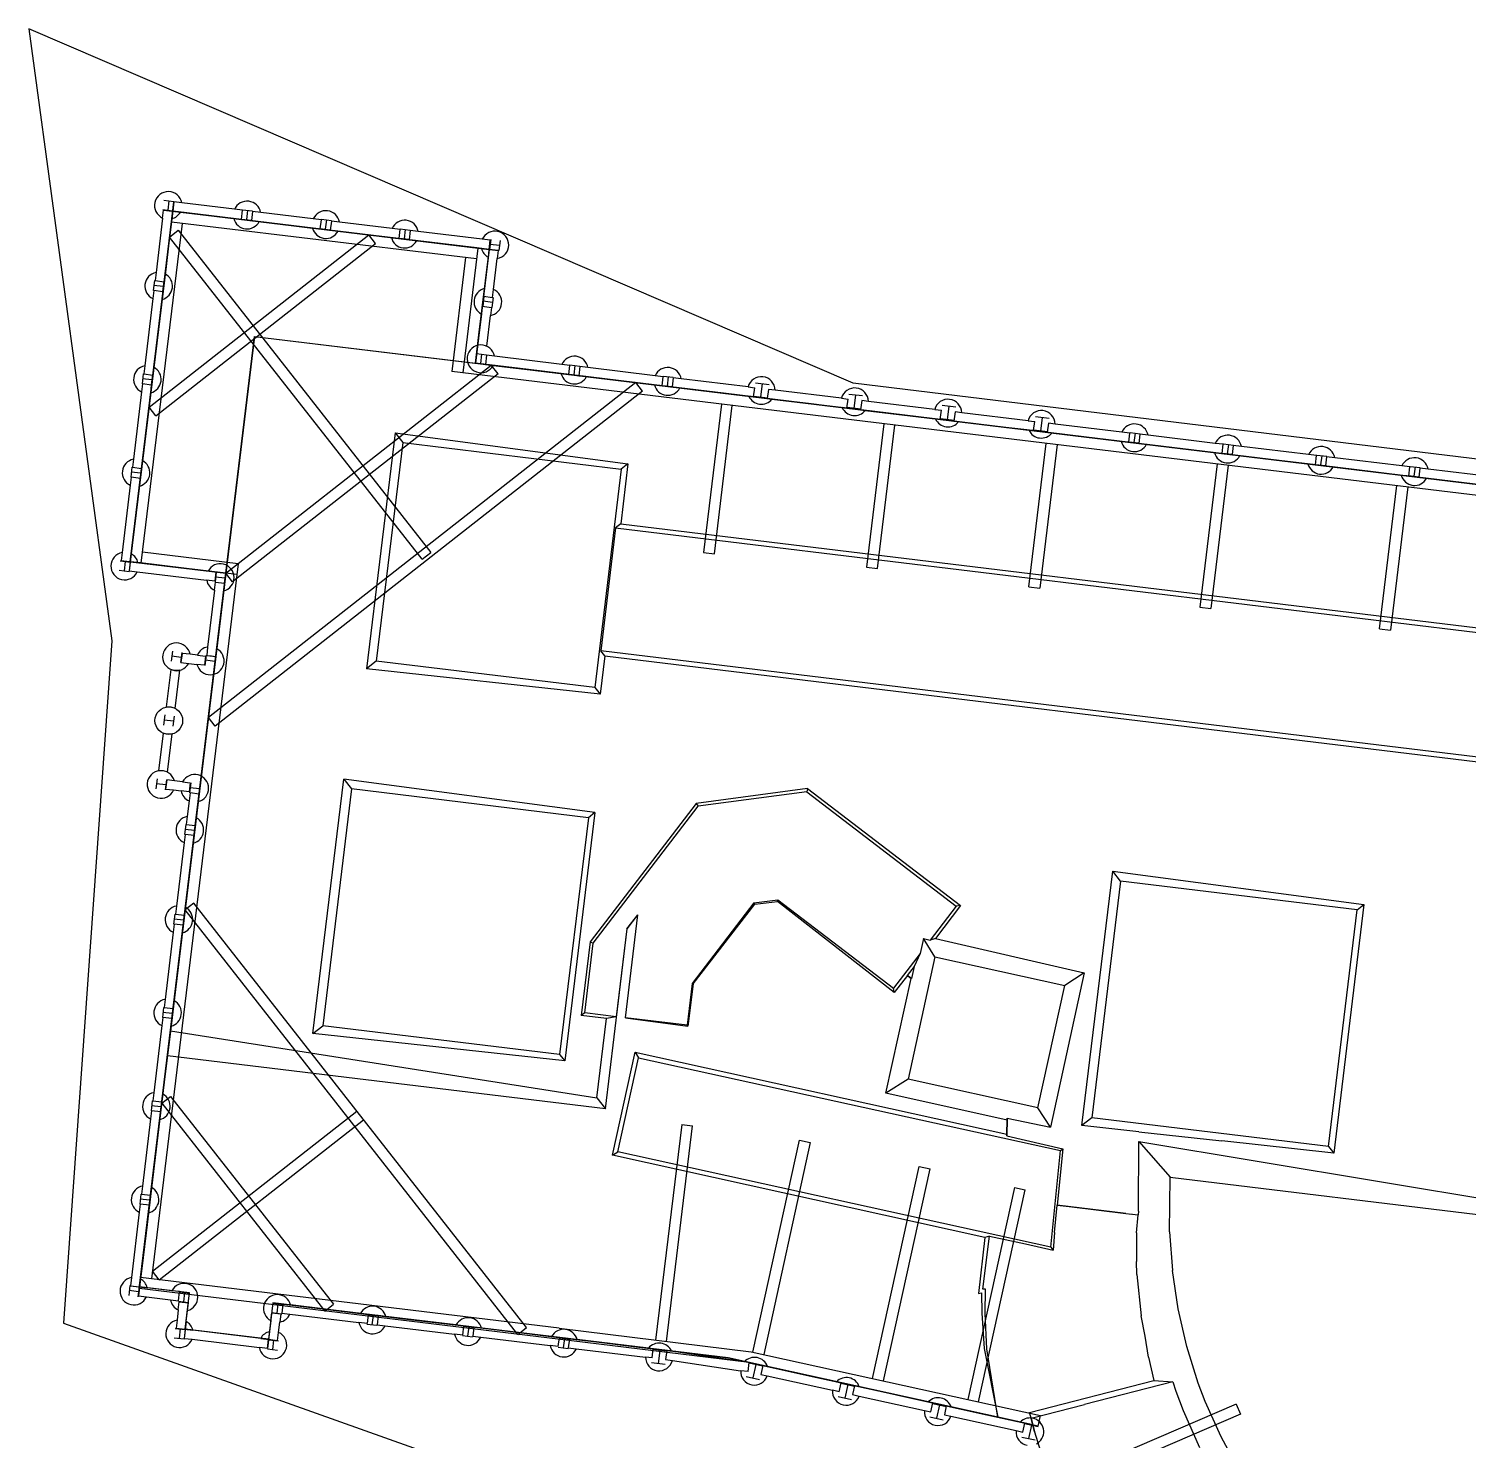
# Model space of a CAD drawing. Header units: metres. Extents: x 2712237.2 to 2712304.4, y 1233141.5 to 1233191.6.
# Drawn here: x 2712237.23 to 2712268.62, y 1233160.84 to 1233191.62 of the extents above; entities that cross this region are included whole.
import ezdxf

# ---------------------------------------------------------------- set-up
doc = ezdxf.new("R2010")
doc.units = ezdxf.units.M
doc.layers.add('flaeche', color=7, linetype='Continuous', true_color=0xffffff)
doc.layers.add('linien', color=7, linetype='Continuous', true_color=0x000000)

msp = doc.modelspace()

# ---------------------------------------------------------------- linework, layer by layer
at = {"layer": 'flaeche', "transparency": 33554687}
msp.add_lwpolyline([(2712304.329, 1233161.442), (2712290.432, 1233166.648), (2712294.841, 1233179.063), (2712255.208, 1233183.891), (2712237.234, 1233191.618), (2712239.044, 1233178.273), (2712237.994, 1233163.396), (2712271.696, 1233151.393), (2712277.372, 1233149.372), (2712296.52, 1233141.483)], dxfattribs=at)
at = {"layer": 'linien', "transparency": 33554687}
for p, q in [((2712240.155, 1233187.678), (2712240.373, 1233187.651)), ((2712240.179, 1233187.88), (2712240.398, 1233187.854)), ((2712240.288, 1233187.867), (2712240.264, 1233187.664)), ((2712240.352, 1233187.476), (2712240.396, 1233187.842)), ((2712240.396, 1233187.842), (2712240.372, 1233187.643)), ((2712240.573, 1233187.82), (2712240.396, 1233187.842)), ((2712241.72, 1233187.682), (2712240.573, 1233187.82)), ((2712241.895, 1233187.66), (2712241.72, 1233187.682)), ((2712239.447, 1233179.999), (2712240.372, 1233187.643)), ((2712239.686, 1233179.97), (2712240.582, 1233187.376)), ((2712240.152, 1233187.492), (2712240.009, 1233186.305)), ((2712240.152, 1233187.492), (2712240.174, 1233187.667)), ((2712240.372, 1233187.643), (2712240.174, 1233187.667)), ((2712240.174, 1233187.667), (2712240.542, 1233187.623)), ((2712240.207, 1233186.274), (2712240.352, 1233187.476)), ((2712240.372, 1233187.643), (2712240.288, 1233186.95)), ((2712246.995, 1233186.6), (2712240.343, 1233187.405)), ((2712240.352, 1233187.476), (2712240.372, 1233187.643)), ((2712240.372, 1233187.643), (2712240.542, 1233187.623)), ((2712240.683, 1233187.606), (2712240.372, 1233187.643)), ((2712240.372, 1233187.643), (2712247.272, 1233186.808)), ((2712247.024, 1233186.838), (2712240.372, 1233187.643)), ((2712240.542, 1233187.623), (2712241.704, 1233187.482)), ((2712242.474, 1233187.389), (2712240.683, 1233187.606)), ((2712241.704, 1233187.482), (2712241.871, 1233187.462)), ((2712241.871, 1233187.462), (2712241.895, 1233187.66)), ((2712241.872, 1233187.47), (2712242.091, 1233187.443)), ((2712241.897, 1233187.672), (2712242.115, 1233187.646)), ((2712242.006, 1233187.659), (2712241.981, 1233187.457)), ((2712242.114, 1233187.634), (2712242.09, 1233187.435)), ((2712242.09, 1233187.435), (2712242.259, 1233187.415)), ((2712242.29, 1233187.613), (2712242.114, 1233187.634)), ((2712242.259, 1233187.415), (2712243.422, 1233187.274)), ((2712243.437, 1233187.474), (2712242.29, 1233187.613)), ((2712244.747, 1233187.114), (2712242.474, 1233187.389)), ((2712243.613, 1233187.453), (2712243.437, 1233187.474)), ((2712243.589, 1233187.254), (2712243.613, 1233187.453)), ((2712243.614, 1233187.464), (2712243.833, 1233187.438)), ((2712243.723, 1233187.451), (2712243.699, 1233187.249)), ((2712243.831, 1233187.426), (2712243.807, 1233187.228)), ((2712244.008, 1233187.405), (2712243.831, 1233187.426)), ((2712245.155, 1233187.266), (2712244.008, 1233187.405)), ((2712239.855, 1233183.37), (2712244.646, 1233187.126)), ((2712240.304, 1233187.077), (2712240.493, 1233187.225)), ((2712245.81, 1233180.055), (2712240.304, 1233187.077)), ((2712240.493, 1233187.225), (2712245.999, 1233180.203)), ((2712243.422, 1233187.274), (2712243.589, 1233187.254)), ((2712243.59, 1233187.262), (2712243.808, 1233187.236)), ((2712243.807, 1233187.228), (2712243.977, 1233187.207)), ((2712243.977, 1233187.207), (2712245.139, 1233187.066)), ((2712244.794, 1233186.937), (2712244.646, 1233187.126)), ((2712247.001, 1233186.841), (2712244.747, 1233187.114)), ((2712245.139, 1233187.066), (2712245.306, 1233187.046)), ((2712245.33, 1233187.245), (2712245.155, 1233187.266)), ((2712245.306, 1233187.046), (2712245.33, 1233187.245)), ((2712245.307, 1233187.054), (2712245.526, 1233187.028)), ((2712245.332, 1233187.257), (2712245.55, 1233187.23)), ((2712245.441, 1233187.243), (2712245.416, 1233187.041)), ((2712245.549, 1233187.218), (2712245.525, 1233187.02)), ((2712245.725, 1233187.197), (2712245.549, 1233187.218)), ((2712247.12, 1233187.028), (2712245.725, 1233187.197)), ((2712240.003, 1233183.181), (2712244.794, 1233186.937)), ((2712240.288, 1233186.95), (2712240.226, 1233186.436)), ((2712245.525, 1233187.02), (2712245.694, 1233186.999)), ((2712245.694, 1233186.999), (2712247.105, 1233186.829)), ((2712247.024, 1233186.838), (2712246.695, 1233184.118)), ((2712247.272, 1233186.808), (2712246.972, 1233184.327)), ((2712247.272, 1233186.808), (2712247.001, 1233186.841)), ((2712247.105, 1233186.829), (2712247.272, 1233186.808)), ((2712247.105, 1233186.829), (2712247.47, 1233186.784)), ((2712247.296, 1233187.007), (2712247.12, 1233187.028)), ((2712247.296, 1233187.007), (2712247.251, 1233186.639)), ((2712247.272, 1233186.808), (2712247.251, 1233186.639)), ((2712247.261, 1233186.715), (2712247.272, 1233186.808)), ((2712247.272, 1233186.808), (2712247.296, 1233187.007)), ((2712247.47, 1233186.784), (2712247.272, 1233186.808)), ((2712247.306, 1233187.026), (2712247.28, 1233186.807)), ((2712247.496, 1233186.892), (2712247.293, 1233186.917)), ((2712247.47, 1233186.784), (2712247.449, 1233186.608)), ((2712247.509, 1233187.001), (2712247.482, 1233186.783)), ((2712240.226, 1233186.436), (2712239.786, 1233182.794)), ((2712246.757, 1233186.629), (2712246.456, 1233184.147)), ((2712247.047, 1233184.947), (2712247.261, 1233186.715)), ((2712247.251, 1233186.639), (2712247.168, 1233185.953)), ((2712247.368, 1233185.937), (2712247.449, 1233186.608)), ((2712239.976, 1233186.13), (2712239.949, 1233185.911)), ((2712240.009, 1233186.305), (2712239.988, 1233186.128)), ((2712239.988, 1233186.128), (2712240.186, 1233186.104)), ((2712240.178, 1233186.105), (2712240.152, 1233185.887)), ((2712240.186, 1233186.104), (2712240.207, 1233186.274)), ((2712239.961, 1233185.91), (2712239.94, 1233185.734)), ((2712240.16, 1233185.886), (2712239.961, 1233185.91)), ((2712240.165, 1233185.996), (2712239.962, 1233186.021)), ((2712240.16, 1233185.886), (2712240.139, 1233185.719)), ((2712247.168, 1233185.953), (2712247.148, 1233185.786)), ((2712247.347, 1233185.762), (2712247.368, 1233185.937)), ((2712239.94, 1233185.734), (2712239.763, 1233184.27)), ((2712239.96, 1233184.239), (2712240.139, 1233185.719)), ((2712247.122, 1233185.567), (2712247.101, 1233185.398)), ((2712247.122, 1233185.567), (2712247.32, 1233185.543)), ((2712247.156, 1233185.785), (2712247.13, 1233185.566)), ((2712247.345, 1233185.651), (2712247.143, 1233185.676)), ((2712247.148, 1233185.786), (2712247.347, 1233185.762)), ((2712247.32, 1233185.543), (2712247.299, 1233185.367)), ((2712247.359, 1233185.76), (2712247.332, 1233185.542)), ((2712247.101, 1233185.398), (2712247.018, 1233184.712)), ((2712247.218, 1233184.696), (2712247.299, 1233185.367)), ((2712242.156, 1233184.91), (2712240.324, 1233169.774)), ((2712241.531, 1233179.747), (2712242.156, 1233184.91)), ((2712242.156, 1233184.91), (2712246.972, 1233184.327)), ((2712242.156, 1233184.91), (2712291.616, 1233178.923)), ((2712247.002, 1233184.576), (2712247.047, 1233184.947)), ((2712246.972, 1233184.327), (2712247.002, 1233184.576)), ((2712246.997, 1233184.537), (2712247.216, 1233184.511)), ((2712239.763, 1233184.27), (2712239.741, 1233184.093)), ((2712239.94, 1233184.069), (2712239.96, 1233184.239)), ((2712241.531, 1233179.747), (2712247.318, 1233184.284)), ((2712246.723, 1233184.356), (2712252.434, 1233183.666)), ((2712248.126, 1233184.187), (2712246.972, 1233184.327)), ((2712246.973, 1233184.334), (2712247.191, 1233184.308)), ((2712247.106, 1233184.524), (2712247.082, 1233184.321)), ((2712247.214, 1233184.499), (2712247.19, 1233184.3)), ((2712247.19, 1233184.3), (2712247.36, 1233184.28)), ((2712247.39, 1233184.477), (2712247.214, 1233184.499)), ((2712247.466, 1233184.096), (2712247.318, 1233184.284)), ((2712247.36, 1233184.28), (2712248.84, 1233184.101)), ((2712248.855, 1233184.3), (2712247.39, 1233184.477)), ((2712249.031, 1233184.279), (2712248.855, 1233184.3)), ((2712249.007, 1233184.081), (2712249.031, 1233184.279)), ((2712249.032, 1233184.291), (2712249.251, 1233184.265)), ((2712249.142, 1233184.278), (2712249.117, 1233184.075)), ((2712249.249, 1233184.253), (2712249.225, 1233184.054)), ((2712249.426, 1233184.231), (2712249.249, 1233184.253)), ((2712250.891, 1233184.054), (2712249.426, 1233184.231)), ((2712239.729, 1233184.095), (2712239.703, 1233183.876)), ((2712239.919, 1233183.961), (2712239.716, 1233183.985)), ((2712239.741, 1233184.093), (2712239.94, 1233184.069)), ((2712239.932, 1233184.07), (2712239.905, 1233183.852)), ((2712247.466, 1233184.096), (2712241.679, 1233179.558)), ((2712252.405, 1233183.427), (2712246.456, 1233184.147)), ((2712250.451, 1233183.906), (2712248.126, 1233184.187)), ((2712248.84, 1233184.101), (2712249.007, 1233184.081)), ((2712249.008, 1233184.089), (2712249.226, 1233184.062)), ((2712249.225, 1233184.054), (2712249.395, 1233184.034)), ((2712249.395, 1233184.034), (2712250.875, 1233183.855)), ((2712251.066, 1233184.033), (2712250.891, 1233184.054)), ((2712251.042, 1233183.835), (2712251.066, 1233184.033)), ((2712251.068, 1233184.045), (2712251.286, 1233184.019)), ((2712251.177, 1233184.032), (2712251.152, 1233183.829)), ((2712251.284, 1233184.007), (2712251.26, 1233183.808)), ((2712251.461, 1233183.985), (2712251.284, 1233184.007)), ((2712252.916, 1233183.81), (2712251.461, 1233183.985)), ((2712239.694, 1233183.699), (2712239.516, 1233182.234)), ((2712239.715, 1233183.875), (2712239.694, 1233183.699)), ((2712239.714, 1233182.204), (2712239.893, 1233183.684)), ((2712239.913, 1233183.851), (2712239.715, 1233183.875)), ((2712239.893, 1233183.684), (2712239.913, 1233183.851)), ((2712250.466, 1233183.904), (2712241.15, 1233176.6)), ((2712250.614, 1233183.715), (2712241.298, 1233176.411)), ((2712252.384, 1233183.672), (2712250.451, 1233183.906)), ((2712250.614, 1233183.715), (2712250.466, 1233183.904)), ((2712250.875, 1233183.855), (2712251.042, 1233183.835)), ((2712251.043, 1233183.843), (2712251.261, 1233183.816)), ((2712251.26, 1233183.808), (2712251.43, 1233183.788)), ((2712251.43, 1233183.788), (2712252.933, 1233183.606)), ((2712253.866, 1233183.492), (2712252.384, 1233183.672)), ((2712252.434, 1233183.666), (2712293.095, 1233178.744)), ((2712252.916, 1233183.81), (2712253.062, 1233183.792)), ((2712253.038, 1233183.594), (2712252.933, 1233183.606)), ((2712253.038, 1233183.594), (2712253.062, 1233183.792)), ((2712253.337, 1233183.568), (2712253.039, 1233183.604)), ((2712253.075, 1233183.901), (2712253.373, 1233183.865)), ((2712253.224, 1233183.883), (2712253.188, 1233183.586)), ((2712253.359, 1233183.756), (2712253.335, 1233183.557)), ((2712253.504, 1233183.739), (2712253.359, 1233183.756)), ((2712254.951, 1233183.564), (2712253.504, 1233183.739)), ((2712255.11, 1233183.655), (2712255.408, 1233183.619)), ((2712255.259, 1233183.637), (2712255.223, 1233183.34)), ((2712240.003, 1233183.181), (2712239.855, 1233183.37)), ((2712252.335, 1233183.436), (2712251.944, 1233180.202)), ((2712252.182, 1233180.173), (2712252.573, 1233183.407)), ((2712293.066, 1233178.506), (2712252.405, 1233183.427)), ((2712253.335, 1233183.557), (2712253.438, 1233183.545)), ((2712253.438, 1233183.545), (2712254.968, 1233183.36)), ((2712254.235, 1233183.447), (2712253.866, 1233183.492)), ((2712254.636, 1233183.399), (2712254.235, 1233183.447)), ((2712255.379, 1233183.309), (2712254.636, 1233183.399)), ((2712254.951, 1233183.564), (2712255.097, 1233183.546)), ((2712255.073, 1233183.348), (2712254.968, 1233183.36)), ((2712255.073, 1233183.348), (2712255.097, 1233183.546)), ((2712255.372, 1233183.322), (2712255.074, 1233183.358)), ((2712255.395, 1233183.51), (2712255.371, 1233183.312)), ((2712255.371, 1233183.312), (2712255.473, 1233183.299)), ((2712258.536, 1233182.927), (2712255.379, 1233183.309)), ((2712255.54, 1233183.493), (2712255.395, 1233183.51)), ((2712255.473, 1233183.299), (2712257.004, 1233183.114)), ((2712256.986, 1233183.318), (2712255.54, 1233183.493)), ((2712256.986, 1233183.318), (2712257.132, 1233183.3)), ((2712257.108, 1233183.102), (2712257.132, 1233183.3)), ((2712257.145, 1233183.409), (2712257.443, 1233183.373)), ((2712257.294, 1233183.391), (2712257.258, 1233183.094)), ((2712255.875, 1233183.008), (2712255.496, 1233179.881)), ((2712255.735, 1233179.852), (2712256.113, 1233182.979)), ((2712257.108, 1233183.102), (2712257.004, 1233183.114)), ((2712257.407, 1233183.076), (2712257.109, 1233183.112)), ((2712257.43, 1233183.264), (2712257.406, 1233183.066)), ((2712257.406, 1233183.066), (2712257.508, 1233183.053)), ((2712257.575, 1233183.247), (2712257.43, 1233183.264)), ((2712257.508, 1233183.053), (2712259.039, 1233182.868)), ((2712259.022, 1233183.072), (2712257.575, 1233183.247)), ((2712259.022, 1233183.072), (2712259.167, 1233183.054)), ((2712259.143, 1233182.856), (2712259.167, 1233183.054)), ((2712259.18, 1233183.163), (2712259.478, 1233183.127)), ((2712259.329, 1233183.145), (2712259.293, 1233182.848)), ((2712259.465, 1233183.018), (2712259.441, 1233182.82)), ((2712259.61, 1233183.001), (2712259.465, 1233183.018)), ((2712261.067, 1233182.825), (2712259.61, 1233183.001)), ((2712239.786, 1233182.794), (2712239.741, 1233182.429)), ((2712245.22, 1233182.808), (2712244.597, 1233177.663)), ((2712245.22, 1233182.808), (2712250.297, 1233182.131)), ((2712245.22, 1233182.808), (2712245.387, 1233182.595)), ((2712258.994, 1233182.871), (2712258.536, 1233182.927)), ((2712260.293, 1233182.714), (2712258.994, 1233182.871)), ((2712259.143, 1233182.856), (2712259.039, 1233182.868)), ((2712259.442, 1233182.83), (2712259.144, 1233182.866)), ((2712259.441, 1233182.82), (2712259.543, 1233182.807)), ((2712259.543, 1233182.807), (2712261.051, 1233182.625)), ((2712264.494, 1233182.206), (2712260.293, 1233182.714)), ((2712261.242, 1233182.804), (2712261.067, 1233182.825)), ((2712261.218, 1233182.605), (2712261.242, 1233182.804)), ((2712261.244, 1233182.815), (2712261.462, 1233182.789)), ((2712261.353, 1233182.802), (2712261.328, 1233182.6)), ((2712261.461, 1233182.777), (2712261.436, 1233182.579)), ((2712261.637, 1233182.756), (2712261.461, 1233182.777)), ((2712263.102, 1233182.579), (2712261.637, 1233182.756)), ((2712239.741, 1233182.429), (2712239.447, 1233179.999)), ((2712245.387, 1233182.595), (2712244.81, 1233177.83)), ((2712245.387, 1233182.595), (2712250.153, 1233182.018)), ((2712259.036, 1233179.452), (2712259.415, 1233182.579)), ((2712259.653, 1233182.551), (2712259.275, 1233179.423)), ((2712261.051, 1233182.625), (2712261.218, 1233182.605)), ((2712261.219, 1233182.613), (2712261.437, 1233182.587)), ((2712261.436, 1233182.579), (2712261.606, 1233182.558)), ((2712261.606, 1233182.558), (2712263.086, 1233182.379)), ((2712263.086, 1233182.379), (2712263.253, 1233182.359)), ((2712263.277, 1233182.558), (2712263.102, 1233182.579)), ((2712263.253, 1233182.359), (2712263.277, 1233182.558)), ((2712263.254, 1233182.367), (2712263.473, 1233182.341)), ((2712263.279, 1233182.57), (2712263.497, 1233182.543)), ((2712263.388, 1233182.556), (2712263.363, 1233182.354)), ((2712263.496, 1233182.531), (2712263.472, 1233182.333)), ((2712263.672, 1233182.51), (2712263.496, 1233182.531)), ((2712265.137, 1233182.333), (2712263.672, 1233182.51)), ((2712239.483, 1233182.06), (2712239.457, 1233181.841)), ((2712239.516, 1233182.234), (2712239.495, 1233182.058)), ((2712239.495, 1233182.058), (2712239.694, 1233182.034)), ((2712239.686, 1233182.035), (2712239.659, 1233181.817)), ((2712239.694, 1233182.034), (2712239.714, 1233182.204)), ((2712250.297, 1233182.131), (2712250.139, 1233180.822)), ((2712250.297, 1233182.131), (2712250.153, 1233182.018)), ((2712263.145, 1233182.134), (2712262.766, 1233179.006)), ((2712263.383, 1233182.105), (2712263.005, 1233178.978)), ((2712263.472, 1233182.333), (2712263.641, 1233182.312)), ((2712263.641, 1233182.312), (2712265.121, 1233182.133)), ((2712265.417, 1233182.094), (2712264.494, 1233182.206)), ((2712265.121, 1233182.133), (2712265.288, 1233182.113)), ((2712265.312, 1233182.312), (2712265.137, 1233182.333)), ((2712265.288, 1233182.113), (2712265.312, 1233182.312)), ((2712265.289, 1233182.121), (2712265.508, 1233182.095)), ((2712265.314, 1233182.324), (2712265.532, 1233182.297)), ((2712265.423, 1233182.31), (2712265.399, 1233182.108)), ((2712266.129, 1233182.008), (2712265.417, 1233182.094)), ((2712265.531, 1233182.285), (2712265.507, 1233182.087)), ((2712265.507, 1233182.087), (2712265.676, 1233182.066)), ((2712265.707, 1233182.264), (2712265.531, 1233182.285)), ((2712265.676, 1233182.066), (2712267.157, 1233181.887)), ((2712267.172, 1233182.087), (2712265.707, 1233182.264)), ((2712267.348, 1233182.066), (2712267.172, 1233182.087)), ((2712267.324, 1233181.867), (2712267.348, 1233182.066)), ((2712267.349, 1233182.078), (2712267.568, 1233182.051)), ((2712267.458, 1233182.065), (2712267.434, 1233181.862)), ((2712267.566, 1233182.039), (2712267.542, 1233181.841)), ((2712267.742, 1233182.018), (2712267.566, 1233182.039)), ((2712239.469, 1233181.84), (2712239.447, 1233181.664)), ((2712239.667, 1233181.816), (2712239.469, 1233181.84)), ((2712239.672, 1233181.926), (2712239.47, 1233181.95)), ((2712239.647, 1233181.649), (2712239.667, 1233181.816)), ((2712250.153, 1233182.018), (2712249.575, 1233177.253)), ((2712267.248, 1233181.872), (2712266.129, 1233182.008)), ((2712267.157, 1233181.887), (2712267.324, 1233181.867)), ((2712267.282, 1233181.868), (2712267.248, 1233181.872)), ((2712267.424, 1233181.851), (2712267.282, 1233181.868)), ((2712267.325, 1233181.875), (2712267.543, 1233181.849)), ((2712267.438, 1233181.849), (2712267.424, 1233181.851)), ((2712267.445, 1233181.848), (2712267.438, 1233181.849)), ((2712267.453, 1233181.848), (2712267.445, 1233181.848)), ((2712274.025, 1233181.052), (2712267.453, 1233181.848)), ((2712267.542, 1233181.841), (2712267.712, 1233181.82)), ((2712267.712, 1233181.82), (2712269.192, 1233181.642)), ((2712269.207, 1233181.841), (2712267.742, 1233182.018)), ((2712239.447, 1233181.664), (2712239.27, 1233180.199)), ((2712239.468, 1233180.168), (2712239.647, 1233181.649)), ((2712266.685, 1233178.533), (2712267.064, 1233181.66)), ((2712267.302, 1233181.631), (2712266.924, 1233178.504)), ((2712250.139, 1233180.822), (2712250.029, 1233180.735)), ((2712250.139, 1233180.822), (2712291.043, 1233175.865)), ((2712250.029, 1233180.735), (2712249.704, 1233178.055)), ((2712250.029, 1233180.735), (2712290.933, 1233175.778)), ((2712239.27, 1233180.199), (2712239.249, 1233180.023)), ((2712239.468, 1233180.168), (2712239.423, 1233179.8)), ((2712239.447, 1233179.999), (2712239.468, 1233180.168)), ((2712241.799, 1233179.956), (2712239.714, 1233180.208)), ((2712245.81, 1233180.055), (2712245.999, 1233180.203)), ((2712251.944, 1233180.202), (2712252.182, 1233180.173)), ((2712239.228, 1233180.017), (2712239.446, 1233179.991)), ((2712239.249, 1233180.023), (2712239.447, 1233179.999)), ((2712239.249, 1233180.023), (2712239.614, 1233179.979)), ((2712239.337, 1233180.004), (2712239.313, 1233179.802)), ((2712239.447, 1233179.999), (2712239.423, 1233179.8)), ((2712239.614, 1233179.979), (2712239.447, 1233179.999)), ((2712239.447, 1233179.999), (2712239.455, 1233179.998)), ((2712241.531, 1233179.747), (2712239.447, 1233179.999)), ((2712241.77, 1233179.718), (2712239.447, 1233179.999)), ((2712239.455, 1233179.998), (2712241.531, 1233179.747)), ((2712241.143, 1233179.794), (2712239.614, 1233179.979)), ((2712241.799, 1233179.956), (2712239.911, 1233164.36)), ((2712255.496, 1233179.881), (2712255.735, 1233179.852)), ((2712239.203, 1233179.815), (2712239.422, 1233179.788)), ((2712239.423, 1233179.8), (2712239.599, 1233179.779)), ((2712239.599, 1233179.779), (2712241.112, 1233179.596)), ((2712239.644, 1233164.15), (2712241.532, 1233179.747)), ((2712241.288, 1233179.575), (2712241.112, 1233179.596)), ((2712241.312, 1233179.773), (2712241.143, 1233179.794)), ((2712241.285, 1233179.377), (2712241.306, 1233179.552)), ((2712241.312, 1233179.773), (2712241.288, 1233179.575)), ((2712241.32, 1233179.772), (2712241.294, 1233179.554)), ((2712241.306, 1233179.552), (2712241.504, 1233179.528)), ((2712241.51, 1233179.639), (2712241.307, 1233179.663)), ((2712241.531, 1233179.747), (2712241.413, 1233178.77)), ((2712241.504, 1233179.528), (2712241.484, 1233179.361)), ((2712241.523, 1233179.748), (2712241.496, 1233179.529)), ((2712241.679, 1233179.558), (2712241.531, 1233179.747)), ((2712241.285, 1233179.377), (2712241.134, 1233178.133)), ((2712241.311, 1233177.932), (2712241.484, 1233179.361)), ((2712259.036, 1233179.452), (2712259.275, 1233179.423)), ((2712262.766, 1233179.006), (2712263.005, 1233178.978)), ((2712241.413, 1233178.77), (2712240.842, 1233174.052)), ((2712266.685, 1233178.533), (2712266.924, 1233178.504)), ((2712240.367, 1233178.047), (2712240.34, 1233177.828)), ((2712240.569, 1233178.022), (2712240.543, 1233177.804)), ((2712240.575, 1233178.001), (2712240.551, 1233177.803)), ((2712240.751, 1233177.98), (2712240.575, 1233178.001)), ((2712240.915, 1233177.96), (2712240.751, 1233177.98)), ((2712240.915, 1233177.96), (2712241.09, 1233177.939)), ((2712241.101, 1233177.958), (2712241.074, 1233177.739)), ((2712241.134, 1233178.133), (2712241.113, 1233177.956)), ((2712241.113, 1233177.956), (2712241.209, 1233177.945)), ((2712241.113, 1233177.956), (2712241.311, 1233177.932)), ((2712241.209, 1233177.945), (2712241.217, 1233177.944)), ((2712241.217, 1233177.944), (2712241.311, 1233177.932)), ((2712241.311, 1233177.932), (2712241.332, 1233178.102)), ((2712249.79, 1233177.944), (2712249.689, 1233177.108)), ((2712290.608, 1233173.098), (2712249.704, 1233178.055)), ((2712249.79, 1233177.944), (2712249.704, 1233178.055)), ((2712249.79, 1233177.944), (2712290.694, 1233172.986)), ((2712240.331, 1233177.651), (2712240.232, 1233176.832)), ((2712240.407, 1233177.626), (2712240.331, 1233177.651)), ((2712240.556, 1233177.913), (2712240.353, 1233177.937)), ((2712240.429, 1233176.801), (2712240.53, 1233177.636)), ((2712240.53, 1233177.636), (2712240.502, 1233177.626)), ((2712240.551, 1233177.803), (2712240.72, 1233177.782)), ((2712240.72, 1233177.782), (2712240.899, 1233177.761)), ((2712241.066, 1233177.74), (2712240.899, 1233177.761)), ((2712241.09, 1233177.939), (2712241.066, 1233177.74)), ((2712241.29, 1233177.824), (2712241.088, 1233177.849)), ((2712241.303, 1233177.933), (2712241.277, 1233177.715)), ((2712244.81, 1233177.83), (2712244.597, 1233177.663)), ((2712249.689, 1233177.108), (2712244.597, 1233177.663)), ((2712249.575, 1233177.253), (2712244.81, 1233177.83)), ((2712240.502, 1233177.626), (2712240.407, 1233177.626)), ((2712249.575, 1233177.253), (2712249.689, 1233177.108)), ((2712240.232, 1233176.832), (2712240.239, 1233176.834)), ((2712240.239, 1233176.834), (2712240.334, 1233176.834)), ((2712240.334, 1233176.834), (2712240.424, 1233176.805)), ((2712240.424, 1233176.805), (2712240.429, 1233176.801)), ((2712240.199, 1233176.657), (2712240.172, 1233176.438)), ((2712240.388, 1233176.523), (2712240.185, 1233176.547)), ((2712240.401, 1233176.632), (2712240.375, 1233176.414)), ((2712241.298, 1233176.411), (2712241.15, 1233176.6)), ((2712240.163, 1233176.261), (2712240.064, 1233175.442)), ((2712240.239, 1233176.236), (2712240.163, 1233176.261)), ((2712240.334, 1233176.236), (2712240.239, 1233176.236)), ((2712240.261, 1233175.411), (2712240.362, 1233176.246)), ((2712240.362, 1233176.246), (2712240.334, 1233176.236)), ((2712240.064, 1233175.442), (2712240.071, 1233175.444)), ((2712240.071, 1233175.444), (2712240.166, 1233175.444)), ((2712240.166, 1233175.444), (2712240.256, 1233175.415)), ((2712240.03, 1233175.267), (2712240.004, 1233175.048)), ((2712240.22, 1233175.133), (2712240.017, 1233175.158)), ((2712240.233, 1233175.242), (2712240.206, 1233175.024)), ((2712240.241, 1233175.241), (2712240.217, 1233175.043)), ((2712240.408, 1233175.221), (2712240.241, 1233175.241)), ((2712240.256, 1233175.415), (2712240.261, 1233175.411)), ((2712240.587, 1233175.2), (2712240.408, 1233175.221)), ((2712240.587, 1233175.2), (2712240.756, 1233175.179)), ((2712240.756, 1233175.179), (2712240.732, 1233174.981)), ((2712240.764, 1233175.178), (2712240.738, 1233174.96)), ((2712240.967, 1233175.154), (2712240.941, 1233174.935)), ((2712243.43, 1233169.712), (2712244.103, 1233175.26)), ((2712244.103, 1233175.26), (2712244.272, 1233175.044)), ((2712249.576, 1233174.53), (2712244.103, 1233175.26)), ((2712240.217, 1233175.043), (2712240.392, 1233175.022)), ((2712240.392, 1233175.022), (2712240.556, 1233175.002)), ((2712240.732, 1233174.981), (2712240.556, 1233175.002)), ((2712240.75, 1233174.958), (2712240.729, 1233174.783)), ((2712240.948, 1233174.934), (2712240.75, 1233174.958)), ((2712240.954, 1233175.044), (2712240.751, 1233175.069)), ((2712240.948, 1233174.934), (2712240.928, 1233174.767)), ((2712244.272, 1233175.044), (2712243.646, 1233169.882)), ((2712249.434, 1233174.418), (2712244.272, 1233175.044)), ((2712254.213, 1233175.053), (2712251.788, 1233174.73)), ((2712254.195, 1233174.983), (2712251.825, 1233174.668)), ((2712254.213, 1233175.053), (2712254.195, 1233174.983)), ((2712254.195, 1233174.983), (2712257.457, 1233172.487)), ((2712254.213, 1233175.053), (2712257.55, 1233172.5)), ((2712240.729, 1233174.783), (2712240.688, 1233174.446)), ((2712240.886, 1233174.415), (2712240.928, 1233174.767)), ((2712249.576, 1233174.53), (2712248.92, 1233169.114)), ((2712249.576, 1233174.53), (2712249.434, 1233174.418)), ((2712251.788, 1233174.73), (2712249.476, 1233171.708)), ((2712249.54, 1233171.682), (2712251.825, 1233174.668)), ((2712251.788, 1233174.73), (2712251.825, 1233174.668)), ((2712240.655, 1233174.271), (2712240.628, 1233174.052)), ((2712240.688, 1233174.446), (2712240.667, 1233174.269)), ((2712240.667, 1233174.269), (2712240.865, 1233174.245)), ((2712240.857, 1233174.246), (2712240.831, 1233174.028)), ((2712240.865, 1233174.245), (2712240.886, 1233174.415)), ((2712249.434, 1233174.418), (2712248.808, 1233169.256)), ((2712240.619, 1233173.876), (2712240.451, 1233172.491)), ((2712240.842, 1233174.052), (2712240.566, 1233171.773)), ((2712240.64, 1233174.051), (2712240.619, 1233173.876)), ((2712240.839, 1233174.027), (2712240.64, 1233174.051)), ((2712240.844, 1233174.137), (2712240.641, 1233174.162)), ((2712240.818, 1233173.86), (2712240.839, 1233174.027)), ((2712240.649, 1233172.461), (2712240.818, 1233173.86)), ((2712260.195, 1233167.704), (2712260.867, 1233173.253)), ((2712261.037, 1233173.036), (2712260.867, 1233173.253)), ((2712260.867, 1233173.253), (2712266.342, 1233172.522)), ((2712261.037, 1233173.036), (2712260.411, 1233167.874)), ((2712266.199, 1233172.41), (2712261.037, 1233173.036)), ((2712253.045, 1233172.56), (2712253.568, 1233172.63)), ((2712253.558, 1233172.592), (2712253.568, 1233172.63)), ((2712253.568, 1233172.63), (2712256.09, 1233170.7)), ((2712240.418, 1233172.317), (2712240.392, 1233172.098)), ((2712240.451, 1233172.491), (2712240.43, 1233172.315)), ((2712240.43, 1233172.315), (2712240.629, 1233172.291)), ((2712240.629, 1233172.291), (2712240.649, 1233172.461)), ((2712240.831, 1233172.554), (2712240.643, 1233172.406)), ((2712247.899, 1233163.152), (2712240.643, 1233172.406)), ((2712248.088, 1233163.3), (2712240.831, 1233172.554)), ((2712250.243, 1233170.054), (2712250.514, 1233172.297)), ((2712250.276, 1233171.998), (2712250.514, 1233172.297)), ((2712250.283, 1233171.995), (2712250.514, 1233172.297)), ((2712253.045, 1233172.56), (2712251.7, 1233170.802)), ((2712251.716, 1233170.796), (2712253.061, 1233172.532)), ((2712253.061, 1233172.532), (2712253.045, 1233172.56)), ((2712253.061, 1233172.532), (2712253.558, 1233172.592)), ((2712256.102, 1233170.603), (2712253.558, 1233172.592)), ((2712257.457, 1233172.487), (2712256.89, 1233171.745)), ((2712257.55, 1233172.5), (2712257.005, 1233171.787)), ((2712257.55, 1233172.5), (2712257.457, 1233172.487)), ((2712265.574, 1233167.248), (2712266.199, 1233172.41)), ((2712266.342, 1233172.522), (2712265.686, 1233167.105)), ((2712266.199, 1233172.41), (2712266.342, 1233172.522)), ((2712240.404, 1233172.097), (2712240.382, 1233171.921)), ((2712240.602, 1233172.073), (2712240.404, 1233172.097)), ((2712240.607, 1233172.183), (2712240.405, 1233172.207)), ((2712240.582, 1233171.906), (2712240.602, 1233172.073)), ((2712240.621, 1233172.292), (2712240.594, 1233172.074)), ((2712249.808, 1233168.068), (2712250.283, 1233171.995)), ((2712250.276, 1233171.998), (2712250.044, 1233170.078)), ((2712250.283, 1233171.995), (2712250.276, 1233171.998)), ((2712240.382, 1233171.921), (2712240.205, 1233170.456)), ((2712240.566, 1233171.773), (2712240.323, 1233169.759)), ((2712240.403, 1233170.425), (2712240.582, 1233171.906)), ((2712249.476, 1233171.708), (2712249.281, 1233170.103)), ((2712249.356, 1233170.161), (2712249.54, 1233171.682)), ((2712249.476, 1233171.708), (2712249.54, 1233171.682)), ((2712256.739, 1233171.78), (2712256.666, 1233171.453)), ((2712256.991, 1233171.385), (2712256.739, 1233171.78)), ((2712256.739, 1233171.78), (2712256.89, 1233171.745)), ((2712257.005, 1233171.787), (2712256.89, 1233171.745)), ((2712257.005, 1233171.787), (2712260.247, 1233171.032)), ((2712256.666, 1233171.453), (2712256.09, 1233170.7)), ((2712256.991, 1233171.385), (2712256.404, 1233168.719)), ((2712256.666, 1233171.453), (2712256.535, 1233171.173)), ((2712256.991, 1233171.385), (2712259.824, 1233170.761)), ((2712256.535, 1233171.173), (2712256.386, 1233170.978)), ((2712256.535, 1233171.173), (2712256.477, 1233170.908)), ((2712251.7, 1233170.802), (2712251.59, 1233169.891)), ((2712251.716, 1233170.796), (2712251.604, 1233169.872)), ((2712255.92, 1233168.409), (2712256.471, 1233170.913)), ((2712256.39, 1233170.975), (2712256.102, 1233170.603)), ((2712256.386, 1233170.978), (2712256.39, 1233170.975)), ((2712256.477, 1233170.908), (2712256.386, 1233170.978)), ((2712256.39, 1233170.975), (2712256.471, 1233170.913)), ((2712256.471, 1233170.913), (2712256.477, 1233170.908)), ((2712259.237, 1233168.095), (2712259.824, 1233170.761)), ((2712260.247, 1233171.032), (2712259.51, 1233167.667)), ((2712260.247, 1233171.032), (2712259.824, 1233170.761)), ((2712240.205, 1233170.456), (2712240.184, 1233170.28)), ((2712240.382, 1233170.256), (2712240.403, 1233170.425)), ((2712256.102, 1233170.603), (2712256.09, 1233170.7)), ((2712240.172, 1233170.281), (2712240.146, 1233170.063)), ((2712240.361, 1233170.148), (2712240.159, 1233170.172)), ((2712240.184, 1233170.28), (2712240.382, 1233170.256)), ((2712240.374, 1233170.257), (2712240.348, 1233170.038)), ((2712249.356, 1233170.161), (2712249.281, 1233170.103)), ((2712249.83, 1233170.037), (2712249.281, 1233170.103)), ((2712250.044, 1233170.078), (2712249.356, 1233170.161)), ((2712240.136, 1233169.886), (2712239.959, 1233168.421)), ((2712240.157, 1233170.061), (2712240.136, 1233169.886)), ((2712240.356, 1233170.037), (2712240.157, 1233170.061)), ((2712240.157, 1233168.39), (2712240.336, 1233169.87)), ((2712240.336, 1233169.87), (2712240.356, 1233170.037)), ((2712243.43, 1233169.712), (2712243.646, 1233169.882)), ((2712248.808, 1233169.256), (2712243.646, 1233169.882)), ((2712249.621, 1233168.307), (2712249.83, 1233170.037)), ((2712250.044, 1233170.078), (2712249.83, 1233170.037)), ((2712251.59, 1233169.891), (2712250.243, 1233170.054)), ((2712250.243, 1233170.054), (2712251.604, 1233169.872)), ((2712251.604, 1233169.872), (2712251.59, 1233169.891)), ((2712240.323, 1233169.759), (2712240.189, 1233168.654)), ((2712240.258, 1233169.224), (2712240.324, 1233169.774)), ((2712240.324, 1233169.774), (2712249.621, 1233168.307)), ((2712248.92, 1233169.114), (2712243.43, 1233169.712)), ((2712239.648, 1233164.191), (2712240.258, 1233169.224)), ((2712249.808, 1233168.068), (2712240.258, 1233169.224)), ((2712248.808, 1233169.256), (2712248.92, 1233169.114)), ((2712249.96, 1233167.058), (2712250.454, 1233169.304)), ((2712250.079, 1233167.134), (2712250.53, 1233169.185)), ((2712250.454, 1233169.304), (2712258.562, 1233167.519)), ((2712250.454, 1233169.304), (2712250.53, 1233169.185)), ((2712250.53, 1233169.185), (2712259.726, 1233167.161)), ((2712240.189, 1233168.654), (2712239.791, 1233165.368)), ((2712256.404, 1233168.719), (2712255.92, 1233168.409)), ((2712259.237, 1233168.095), (2712256.404, 1233168.719)), ((2712239.926, 1233168.246), (2712239.899, 1233168.028)), ((2712239.959, 1233168.421), (2712239.938, 1233168.245)), ((2712239.938, 1233168.245), (2712240.136, 1233168.221)), ((2712240.128, 1233168.222), (2712240.102, 1233168.003)), ((2712240.133, 1233168.194), (2712240.322, 1233168.342)), ((2712240.136, 1233168.221), (2712240.157, 1233168.39)), ((2712240.322, 1233168.342), (2712243.876, 1233163.809)), ((2712249.621, 1233168.307), (2712249.808, 1233168.068)), ((2712258.567, 1233167.826), (2712255.92, 1233168.409)), ((2712239.911, 1233168.026), (2712239.89, 1233167.851)), ((2712240.11, 1233168.002), (2712239.911, 1233168.026)), ((2712240.115, 1233168.112), (2712239.912, 1233168.137)), ((2712239.931, 1233164.528), (2712244.386, 1233168.021)), ((2712240.09, 1233167.835), (2712240.11, 1233168.002)), ((2712240.133, 1233168.194), (2712243.687, 1233163.661)), ((2712259.51, 1233167.667), (2712259.237, 1233168.095)), ((2712239.89, 1233167.851), (2712239.713, 1233166.386)), ((2712239.91, 1233166.355), (2712240.09, 1233167.835)), ((2712240.079, 1233164.339), (2712244.534, 1233167.832)), ((2712251.47, 1233167.727), (2712250.901, 1233163.029)), ((2712251.139, 1233163), (2712251.708, 1233167.698)), ((2712251.47, 1233167.727), (2712251.708, 1233167.698)), ((2712258.561, 1233167.482), (2712258.568, 1233167.863)), ((2712258.567, 1233167.826), (2712258.562, 1233167.519)), ((2712258.568, 1233167.863), (2712258.567, 1233167.826)), ((2712258.568, 1233167.863), (2712259.51, 1233167.667)), ((2712260.411, 1233167.874), (2712260.195, 1233167.704)), ((2712261.436, 1233167.569), (2712260.195, 1233167.704)), ((2712265.574, 1233167.248), (2712260.411, 1233167.874)), ((2712253.023, 1233162.767), (2712254.04, 1233167.387)), ((2712254.274, 1233167.336), (2712253.258, 1233162.715)), ((2712254.04, 1233167.387), (2712254.274, 1233167.336)), ((2712258.562, 1233167.519), (2712258.561, 1233167.482)), ((2712258.561, 1233167.482), (2712259.779, 1233167.199)), ((2712261.43, 1233165.863), (2712261.435, 1233167.354)), ((2712261.435, 1233167.354), (2712276.784, 1233164.803)), ((2712261.435, 1233167.354), (2712262.117, 1233166.578)), ((2712261.436, 1233167.569), (2712263.247, 1233167.371)), ((2712265.686, 1233167.105), (2712263.247, 1233167.371)), ((2712249.96, 1233167.058), (2712250.079, 1233167.134)), ((2712258.079, 1233165.266), (2712249.96, 1233167.058)), ((2712259.518, 1233165.056), (2712250.079, 1233167.134)), ((2712259.518, 1233165.056), (2712259.726, 1233167.161)), ((2712259.779, 1233167.199), (2712259.657, 1233165.969)), ((2712259.726, 1233167.161), (2712259.779, 1233167.199)), ((2712265.574, 1233167.248), (2712265.686, 1233167.105)), ((2712255.633, 1233162.192), (2712256.65, 1233166.813)), ((2712255.868, 1233162.141), (2712256.885, 1233166.762)), ((2712256.65, 1233166.813), (2712256.885, 1233166.762)), ((2712239.713, 1233166.386), (2712239.691, 1233166.21)), ((2712239.89, 1233166.186), (2712239.91, 1233166.355)), ((2712258.724, 1233166.357), (2712257.707, 1233161.736)), ((2712258.724, 1233166.357), (2712258.958, 1233166.305)), ((2712262.108, 1233165.387), (2712262.117, 1233166.578)), ((2712262.117, 1233166.578), (2712276.784, 1233164.803)), ((2712239.679, 1233166.211), (2712239.653, 1233165.993)), ((2712239.869, 1233166.077), (2712239.666, 1233166.102)), ((2712239.691, 1233166.21), (2712239.89, 1233166.186)), ((2712239.882, 1233166.187), (2712239.856, 1233165.968)), ((2712257.941, 1233161.684), (2712258.958, 1233166.305)), ((2712239.644, 1233165.816), (2712239.471, 1233164.391)), ((2712239.665, 1233165.991), (2712239.644, 1233165.816)), ((2712239.863, 1233165.967), (2712239.665, 1233165.991)), ((2712239.669, 1233164.36), (2712239.843, 1233165.8)), ((2712239.843, 1233165.8), (2712239.863, 1233165.967)), ((2712259.595, 1233165.376), (2712259.657, 1233165.969)), ((2712259.657, 1233165.969), (2712259.919, 1233165.937)), ((2712261.15, 1233165.788), (2712259.657, 1233165.969)), ((2712259.919, 1233165.937), (2712260.563, 1233165.86)), ((2712260.563, 1233165.86), (2712261.15, 1233165.788)), ((2712261.15, 1233165.788), (2712261.273, 1233165.774)), ((2712261.236, 1233165.778), (2712261.422, 1233165.756)), ((2712261.388, 1233165.364), (2712261.422, 1233165.756)), ((2712261.43, 1233165.838), (2712261.422, 1233165.756)), ((2712261.43, 1233165.838), (2712261.43, 1233165.863)), ((2712239.791, 1233165.368), (2712239.689, 1233164.528)), ((2712258.079, 1233165.266), (2712257.939, 1233164.041)), ((2712258.038, 1233164.135), (2712258.18, 1233165.297)), ((2712258.18, 1233165.297), (2712258.079, 1233165.266)), ((2712258.18, 1233165.297), (2712258.965, 1233165.123)), ((2712258.965, 1233165.123), (2712259.567, 1233164.988)), ((2712259.595, 1233165.376), (2712259.567, 1233164.988)), ((2712261.388, 1233165.364), (2712261.382, 1233164.74)), ((2712262.108, 1233165.387), (2712262.167, 1233164.544)), ((2712258.953, 1233165.03), (2712258.953, 1233165.029)), ((2712259.518, 1233165.056), (2712259.567, 1233164.988)), ((2712239.689, 1233164.528), (2712239.648, 1233164.191)), ((2712240.079, 1233164.339), (2712239.931, 1233164.528)), ((2712261.39, 1233164.459), (2712261.382, 1233164.74)), ((2712261.39, 1233164.459), (2712261.489, 1233163.556)), ((2712262.292, 1233163.708), (2712262.167, 1233164.544)), ((2712239.438, 1233164.216), (2712239.412, 1233163.997)), ((2712239.471, 1233164.391), (2712239.45, 1233164.214)), ((2712239.45, 1233164.214), (2712239.649, 1233164.19)), ((2712239.45, 1233164.214), (2712239.816, 1233164.17)), ((2712239.641, 1233164.191), (2712239.614, 1233163.973)), ((2712239.669, 1233164.36), (2712239.624, 1233163.992)), ((2712239.649, 1233164.19), (2712239.624, 1233163.992)), ((2712248.767, 1233163.047), (2712239.644, 1233164.15)), ((2712240.74, 1233164.058), (2712239.648, 1233164.191)), ((2712239.649, 1233164.19), (2712239.669, 1233164.36)), ((2712239.816, 1233164.17), (2712239.649, 1233164.19)), ((2712248.796, 1233163.285), (2712239.673, 1233164.389)), ((2712240.353, 1233164.105), (2712239.816, 1233164.17)), ((2712258.091, 1233164.14), (2712258.038, 1233164.135)), ((2712258.083, 1233163.609), (2712258.091, 1233164.14)), ((2712239.627, 1233164.082), (2712239.425, 1233164.107)), ((2712239.624, 1233163.992), (2712239.8, 1233163.97)), ((2712239.8, 1233163.97), (2712240.322, 1233163.907)), ((2712240.322, 1233163.907), (2712240.498, 1233163.886)), ((2712240.522, 1233164.085), (2712240.353, 1233164.105)), ((2712240.494, 1233163.688), (2712240.515, 1233163.864)), ((2712240.497, 1233163.874), (2712240.715, 1233163.848)), ((2712240.498, 1233163.886), (2712240.522, 1233164.085)), ((2712240.515, 1233163.864), (2712240.714, 1233163.84)), ((2712240.521, 1233164.077), (2712240.739, 1233164.05)), ((2712240.63, 1233164.063), (2712240.606, 1233163.861)), ((2712240.644, 1233163.264), (2712240.74, 1233164.058)), ((2712240.694, 1233163.673), (2712240.714, 1233163.84)), ((2712242.557, 1233163.84), (2712242.461, 1233163.045)), ((2712242.556, 1233163.832), (2712242.775, 1233163.806)), ((2712242.557, 1233163.839), (2712243.571, 1233163.717)), ((2712252.481, 1233162.64), (2712242.557, 1233163.839)), ((2712257.939, 1233164.041), (2712258.005, 1233164.058)), ((2712258.005, 1233164.058), (2712258.01, 1233163.615)), ((2712240.494, 1233163.688), (2712240.467, 1233163.465)), ((2712240.665, 1233163.434), (2712240.694, 1233163.673)), ((2712242.51, 1233163.452), (2712242.531, 1233163.622)), ((2712242.531, 1233163.622), (2712242.73, 1233163.598)), ((2712242.532, 1233163.63), (2712242.75, 1233163.603)), ((2712242.666, 1233163.819), (2712242.641, 1233163.617)), ((2712242.73, 1233163.598), (2712242.708, 1233163.421)), ((2712242.776, 1233163.814), (2712242.752, 1233163.615)), ((2712242.752, 1233163.615), (2712242.927, 1233163.594)), ((2712242.943, 1233163.793), (2712242.776, 1233163.814)), ((2712242.927, 1233163.594), (2712244.433, 1233163.411)), ((2712244.463, 1233163.609), (2712242.943, 1233163.793)), ((2712243.571, 1233163.717), (2712245.592, 1233163.473)), ((2712243.687, 1233163.661), (2712243.876, 1233163.809)), ((2712244.463, 1233163.609), (2712244.633, 1233163.588)), ((2712244.633, 1233163.588), (2712244.609, 1233163.39)), ((2712244.632, 1233163.58), (2712244.85, 1233163.554)), ((2712244.741, 1233163.567), (2712244.717, 1233163.364)), ((2712244.851, 1233163.562), (2712244.827, 1233163.363)), ((2712245.018, 1233163.542), (2712244.851, 1233163.562)), ((2712246.548, 1233163.357), (2712245.018, 1233163.542)), ((2712258.01, 1233163.615), (2712258.062, 1233162.843)), ((2712258.124, 1233162.838), (2712258.083, 1233163.609)), ((2712261.574, 1233163.113), (2712261.489, 1233163.556)), ((2712262.481, 1233162.885), (2712262.292, 1233163.708)), ((2712240.425, 1233163.283), (2712240.643, 1233163.256)), ((2712240.467, 1233163.465), (2712240.446, 1233163.288)), ((2712240.446, 1233163.288), (2712240.644, 1233163.264)), ((2712240.446, 1233163.288), (2712240.811, 1233163.244)), ((2712240.534, 1233163.27), (2712240.51, 1233163.067)), ((2712240.665, 1233163.434), (2712240.62, 1233163.066)), ((2712240.644, 1233163.264), (2712240.62, 1233163.066)), ((2712240.644, 1233163.264), (2712240.665, 1233163.434)), ((2712240.811, 1233163.244), (2712240.644, 1233163.264)), ((2712242.461, 1233163.045), (2712240.644, 1233163.264)), ((2712242.292, 1233163.065), (2712240.811, 1233163.244)), ((2712242.481, 1233163.212), (2712242.437, 1233162.846)), ((2712242.481, 1233163.212), (2712242.461, 1233163.045)), ((2712242.51, 1233163.452), (2712242.481, 1233163.212)), ((2712242.66, 1233163.021), (2712242.681, 1233163.196)), ((2712242.681, 1233163.196), (2712242.708, 1233163.421)), ((2712244.609, 1233163.39), (2712244.433, 1233163.411)), ((2712244.607, 1233163.378), (2712244.826, 1233163.351)), ((2712244.827, 1233163.363), (2712245.003, 1233163.342)), ((2712245.003, 1233163.342), (2712246.517, 1233163.159)), ((2712245.592, 1233163.473), (2712246.846, 1233163.321)), ((2712246.548, 1233163.357), (2712246.718, 1233163.336)), ((2712246.694, 1233163.138), (2712246.718, 1233163.336)), ((2712246.717, 1233163.328), (2712246.935, 1233163.302)), ((2712246.826, 1233163.315), (2712246.801, 1233163.113)), ((2712246.846, 1233163.321), (2712247.561, 1233163.235)), ((2712246.936, 1233163.31), (2712246.912, 1233163.111)), ((2712247.103, 1233163.29), (2712246.936, 1233163.31)), ((2712248.633, 1233163.105), (2712247.103, 1233163.29)), ((2712247.561, 1233163.235), (2712248.265, 1233163.15)), ((2712247.899, 1233163.152), (2712248.088, 1233163.3)), ((2712248.796, 1233163.285), (2712252.983, 1233162.775)), ((2712240.401, 1233163.08), (2712240.619, 1233163.054)), ((2712240.62, 1233163.066), (2712240.796, 1233163.045)), ((2712240.796, 1233163.045), (2712242.261, 1233162.867)), ((2712242.461, 1233163.045), (2712242.292, 1233163.065)), ((2712242.292, 1233163.065), (2712242.66, 1233163.021)), ((2712242.437, 1233162.846), (2712242.461, 1233163.045)), ((2712242.46, 1233163.037), (2712242.679, 1233163.01)), ((2712242.461, 1233163.045), (2712242.66, 1233163.021)), ((2712242.569, 1233163.023), (2712242.545, 1233162.821)), ((2712246.694, 1233163.138), (2712246.517, 1233163.159)), ((2712246.692, 1233163.126), (2712246.911, 1233163.099)), ((2712246.912, 1233163.111), (2712247.088, 1233163.09)), ((2712247.088, 1233163.09), (2712248.602, 1233162.907)), ((2712248.265, 1233163.15), (2712248.966, 1233163.065)), ((2712248.778, 1233162.886), (2712248.602, 1233162.907)), ((2712248.633, 1233163.105), (2712248.803, 1233163.084)), ((2712252.942, 1233162.539), (2712248.767, 1233163.047)), ((2712248.779, 1233162.886), (2712248.803, 1233163.084)), ((2712248.802, 1233163.076), (2712249.02, 1233163.05)), ((2712248.911, 1233163.063), (2712248.886, 1233162.861)), ((2712248.966, 1233163.065), (2712249.555, 1233162.994)), ((2712249.021, 1233163.058), (2712248.997, 1233162.859)), ((2712249.188, 1233163.038), (2712249.021, 1233163.058)), ((2712250.746, 1233162.85), (2712249.188, 1233163.038)), ((2712249.555, 1233162.994), (2712250.474, 1233162.883)), ((2712250.474, 1233162.883), (2712251.334, 1233162.779)), ((2712261.644, 1233162.658), (2712261.574, 1233163.113)), ((2712262.732, 1233162.085), (2712262.481, 1233162.885)), ((2712242.437, 1233162.846), (2712242.261, 1233162.867)), ((2712242.436, 1233162.834), (2712242.654, 1233162.808)), ((2712248.777, 1233162.874), (2712248.996, 1233162.847)), ((2712248.997, 1233162.859), (2712249.172, 1233162.838)), ((2712249.172, 1233162.838), (2712250.679, 1233162.656)), ((2712250.824, 1233162.639), (2712250.679, 1233162.656)), ((2712250.746, 1233162.85), (2712250.848, 1233162.837)), ((2712250.824, 1233162.639), (2712250.848, 1233162.837)), ((2712250.846, 1233162.827), (2712251.144, 1233162.791)), ((2712250.995, 1233162.809), (2712250.959, 1233162.512)), ((2712251.146, 1233162.803), (2712251.117, 1233162.603)), ((2712251.117, 1233162.603), (2712251.266, 1233162.581)), ((2712251.25, 1233162.788), (2712251.146, 1233162.803)), ((2712251.533, 1233162.746), (2712251.25, 1233162.788)), ((2712251.266, 1233162.581), (2712252.755, 1233162.361)), ((2712251.334, 1233162.779), (2712252.481, 1233162.64)), ((2712252.834, 1233162.552), (2712251.533, 1233162.746)), ((2712252.481, 1233162.64), (2712254.416, 1233162.214)), ((2712259.124, 1233161.178), (2712252.481, 1233162.64)), ((2712252.983, 1233162.775), (2712259.293, 1233161.387)), ((2712258.062, 1233162.843), (2712258.362, 1233161.345)), ((2712258.362, 1233161.345), (2712258.124, 1233162.838)), ((2712261.644, 1233162.658), (2712261.764, 1233162.148)), ((2712251.108, 1233162.494), (2712250.811, 1233162.53)), ((2712252.917, 1233162.34), (2712252.755, 1233162.361)), ((2712252.942, 1233162.539), (2712252.834, 1233162.552)), ((2712252.917, 1233162.34), (2712252.942, 1233162.539)), ((2712252.94, 1233162.529), (2712253.233, 1233162.464)), ((2712259.242, 1233161.152), (2712252.942, 1233162.539)), ((2712253.087, 1233162.496), (2712253.022, 1233162.204)), ((2712253.235, 1233162.474), (2712253.192, 1233162.279)), ((2712253.192, 1233162.279), (2712253.335, 1233162.247)), ((2712253.338, 1233162.452), (2712253.235, 1233162.474)), ((2712254.844, 1233162.12), (2712253.338, 1233162.452)), ((2712252.876, 1233162.236), (2712253.169, 1233162.172)), ((2712253.335, 1233162.247), (2712254.759, 1233161.934)), ((2712254.416, 1233162.214), (2712255.863, 1233161.896)), ((2712254.844, 1233162.12), (2712254.944, 1233162.098)), ((2712254.901, 1233161.903), (2712254.944, 1233162.098)), ((2712254.942, 1233162.088), (2712255.235, 1233162.024)), ((2712255.089, 1233162.056), (2712255.024, 1233161.763)), ((2712255.237, 1233162.034), (2712255.194, 1233161.838)), ((2712255.34, 1233162.011), (2712255.237, 1233162.034)), ((2712256.846, 1233161.68), (2712255.34, 1233162.011)), ((2712259.056, 1233161.447), (2712261.764, 1233162.148)), ((2712262.176, 1233162.121), (2712260.249, 1233161.624)), ((2712261.764, 1233162.148), (2712262.176, 1233162.121)), ((2712262.176, 1233162.121), (2712262.241, 1233161.915)), ((2712262.882, 1233161.69), (2712262.732, 1233162.085)), ((2712254.901, 1233161.903), (2712254.759, 1233161.934)), ((2712254.878, 1233161.796), (2712255.171, 1233161.731)), ((2712255.194, 1233161.838), (2712255.338, 1233161.807)), ((2712255.338, 1233161.807), (2712256.761, 1233161.494)), ((2712255.863, 1233161.896), (2712256.376, 1233161.783)), ((2712256.376, 1233161.783), (2712258.123, 1233161.398)), ((2712256.946, 1233161.657), (2712256.846, 1233161.68)), ((2712256.903, 1233161.462), (2712256.946, 1233161.657)), ((2712256.944, 1233161.647), (2712257.237, 1233161.583)), ((2712259.087, 1233161.324), (2712260.249, 1233161.624)), ((2712263.558, 1233161.633), (2712259.551, 1233159.908)), ((2712262.241, 1233161.915), (2712262.401, 1233161.491)), ((2712263.228, 1233160.915), (2712262.882, 1233161.69)), ((2712263.558, 1233161.633), (2712263.652, 1233161.413)), ((2712256.761, 1233161.494), (2712256.903, 1233161.462)), ((2712256.88, 1233161.355), (2712257.173, 1233161.29)), ((2712257.091, 1233161.615), (2712257.026, 1233161.323)), ((2712257.239, 1233161.593), (2712257.196, 1233161.398)), ((2712257.196, 1233161.398), (2712257.34, 1233161.366)), ((2712257.342, 1233161.57), (2712257.239, 1233161.593)), ((2712257.34, 1233161.366), (2712258.763, 1233161.053)), ((2712258.848, 1233161.239), (2712257.342, 1233161.57)), ((2712258.123, 1233161.398), (2712259.124, 1233161.178)), ((2712259.087, 1233161.324), (2712259.056, 1233161.447)), ((2712259.161, 1233161.029), (2712259.087, 1233161.324)), ((2712259.087, 1233161.324), (2712259.124, 1233161.178)), ((2712259.242, 1233161.152), (2712259.293, 1233161.387)), ((2712263.652, 1233161.413), (2712259.646, 1233159.687)), ((2712262.401, 1233161.491), (2712262.762, 1233160.684)), ((2712258.763, 1233161.053), (2712258.906, 1233161.022)), ((2712258.949, 1233161.217), (2712258.848, 1233161.239)), ((2712258.906, 1233161.022), (2712258.949, 1233161.217)), ((2712258.946, 1233161.207), (2712259.239, 1233161.142)), ((2712259.093, 1233161.175), (2712259.028, 1233160.882)), ((2712259.124, 1233161.178), (2712259.161, 1233161.029)), ((2712259.161, 1233161.029), (2712259.32, 1233160.511)), ((2712258.882, 1233160.914), (2712259.175, 1233160.85)), ((2712263.637, 1233160.164), (2712263.228, 1233160.915))]:
    msp.add_line(p, q, dxfattribs=at)
msp.add_circle((2712240.287, 1233176.535), 0.302, dxfattribs=at)
for centre, radius, start, end in [((2712240.276, 1233187.767), 0.301, 10.273, 245.8075), ((2712241.994, 1233187.56), 0.3, 10.1127, 156.0897), ((2712240.267, 1233187.783), 0.318, 285.5769, 329.8214), ((2712241.994, 1233187.554), 0.299, 193.9805, 332.2219), ((2712243.712, 1233187.352), 0.3, 10.1127, 156.0897), ((2712245.429, 1233187.144), 0.3, 10.1127, 156.0897), ((2712243.712, 1233187.346), 0.299, 193.9805, 332.2219), ((2712245.429, 1233187.139), 0.299, 193.9805, 332.2219), ((2712247.396, 1233186.905), 0.301, 280.2533, 155.8272), ((2712247.367, 1233186.88), 0.267, 191.0432, 244.3551), ((2712240.067, 1233186.008), 0.302, 101.0689, 245.1335), ((2712240.067, 1233186.009), 0.299, 283.9805, 62.2219), ((2712247.241, 1233185.663), 0.299, 104.0529, 242.1495), ((2712247.246, 1233185.663), 0.3, 280.1127, 66.0897), ((2712247.093, 1233184.422), 0.302, 10.4822, 331.7789), ((2712239.821, 1233183.973), 0.302, 101.0689, 245.1335), ((2712239.821, 1233183.974), 0.299, 283.9805, 62.2219), ((2712249.13, 1233184.179), 0.3, 10.1127, 156.0897), ((2712251.165, 1233183.933), 0.3, 10.1127, 156.0897), ((2712249.13, 1233184.173), 0.299, 193.9805, 332.2219), ((2712253.205, 1233183.734), 0.299, 0.8423, 165.3703), ((2712251.165, 1233183.927), 0.299, 193.9805, 332.2219), ((2712253.204, 1233183.73), 0.298, 204.5339, 321.677), ((2712255.241, 1233183.488), 0.299, 0.8423, 165.3703), ((2712255.239, 1233183.484), 0.298, 204.5339, 321.677), ((2712257.276, 1233183.242), 0.299, 0.8423, 165.3703), ((2712259.311, 1233182.996), 0.299, 0.8423, 165.3703), ((2712257.274, 1233183.238), 0.298, 204.5339, 321.677), ((2712261.341, 1233182.703), 0.3, 10.1127, 156.0897), ((2712259.31, 1233182.992), 0.298, 204.5339, 321.677), ((2712263.376, 1233182.457), 0.3, 10.1127, 156.0897), ((2712261.341, 1233182.698), 0.299, 193.9805, 332.2219), ((2712263.376, 1233182.452), 0.299, 193.9805, 332.2219), ((2712265.412, 1233182.211), 0.3, 10.1127, 156.0897), ((2712239.574, 1233181.938), 0.302, 101.0689, 245.1335), ((2712239.575, 1233181.939), 0.299, 283.9805, 62.2219), ((2712265.412, 1233182.206), 0.299, 193.9805, 332.2219), ((2712267.447, 1233181.965), 0.3, 10.1127, 156.0897), ((2712267.447, 1233181.96), 0.299, 193.9805, 332.2219), ((2712239.324, 1233179.903), 0.301, 100.2587, 335.8218), ((2712239.352, 1233179.927), 0.267, 11.0432, 64.3551), ((2712241.409, 1233179.653), 0.301, 284.4595, 152.0903), ((2712241.397, 1233179.643), 0.288, 189.2847, 247.148), ((2712240.454, 1233177.925), 0.302, 10.4831, 331.793), ((2712241.191, 1233177.835), 0.301, 194.3974, 62.1619), ((2712241.145, 1233177.893), 0.24, 92.743, 163.7019), ((2712240.117, 1233175.143), 0.301, 14.9629, 336.1133), ((2712240.853, 1233175.059), 0.301, 284.3886, 152.1744), ((2712240.841, 1233175.049), 0.289, 189.3686, 247.0746), ((2712240.746, 1233174.149), 0.302, 101.0689, 245.1335), ((2712240.746, 1233174.15), 0.299, 283.9805, 62.2219), ((2712240.509, 1233172.195), 0.302, 101.0689, 245.1335), ((2712240.51, 1233172.196), 0.299, 283.9805, 62.2219), ((2712240.263, 1233170.16), 0.302, 101.0689, 245.1335), ((2712240.263, 1233170.161), 0.299, 283.9805, 62.2219), ((2712240.017, 1233168.125), 0.302, 101.0689, 245.1335), ((2712240.017, 1233168.125), 0.299, 283.9805, 62.2219), ((2712239.771, 1233166.09), 0.302, 101.0689, 245.1335), ((2712239.771, 1233166.09), 0.299, 283.9805, 62.2219), ((2712239.525, 1233164.094), 0.301, 100.2587, 335.8218), ((2712239.553, 1233164.119), 0.267, 11.0432, 64.3551), ((2712240.619, 1233163.964), 0.301, 284.4595, 152.0903), ((2712240.606, 1233163.954), 0.288, 189.2847, 247.148), ((2712242.652, 1233163.718), 0.301, 14.4942, 242.0382), ((2712242.662, 1233163.706), 0.288, 279.2858, 337.128), ((2712244.728, 1233163.469), 0.299, 13.9849, 152.2061), ((2712246.813, 1233163.217), 0.299, 13.9849, 152.2061), ((2712240.521, 1233163.168), 0.301, 100.2587, 335.8218), ((2712240.549, 1233163.193), 0.267, 11.0432, 64.3551), ((2712242.557, 1233162.921), 0.301, 190.2757, 65.8033), ((2712242.533, 1233162.949), 0.267, 101.0425, 154.3545), ((2712244.728, 1233163.464), 0.3, 190.0961, 336.0948), ((2712248.898, 1233162.965), 0.299, 13.9849, 152.2061), ((2712246.813, 1233163.212), 0.3, 190.0961, 336.0948), ((2712248.898, 1233162.96), 0.3, 190.0961, 336.0948), ((2712250.979, 1233162.665), 0.298, 24.3312, 141.6893), ((2712250.977, 1233162.656), 0.298, 180.013, 345.3497), ((2712253.057, 1233162.355), 0.297, 18.9922, 138.4024), ((2712253.054, 1233162.346), 0.299, 177.2871, 340.619), ((2712255.059, 1233161.914), 0.298, 19.0395, 136.1382), ((2712255.056, 1233161.906), 0.299, 174.5227, 340.6549), ((2712257.061, 1233161.473), 0.298, 19.0395, 136.1382), ((2712257.058, 1233161.465), 0.299, 174.5227, 340.6549), ((2712259.063, 1233161.03), 0.3, 297.8321, 135.8506), ((2712259.05, 1233161.019), 0.289, 173.2365, 259.9944)]:
    msp.add_arc(centre, radius, start, end, dxfattribs=at)

doc.saveas('drawing.dxf')
